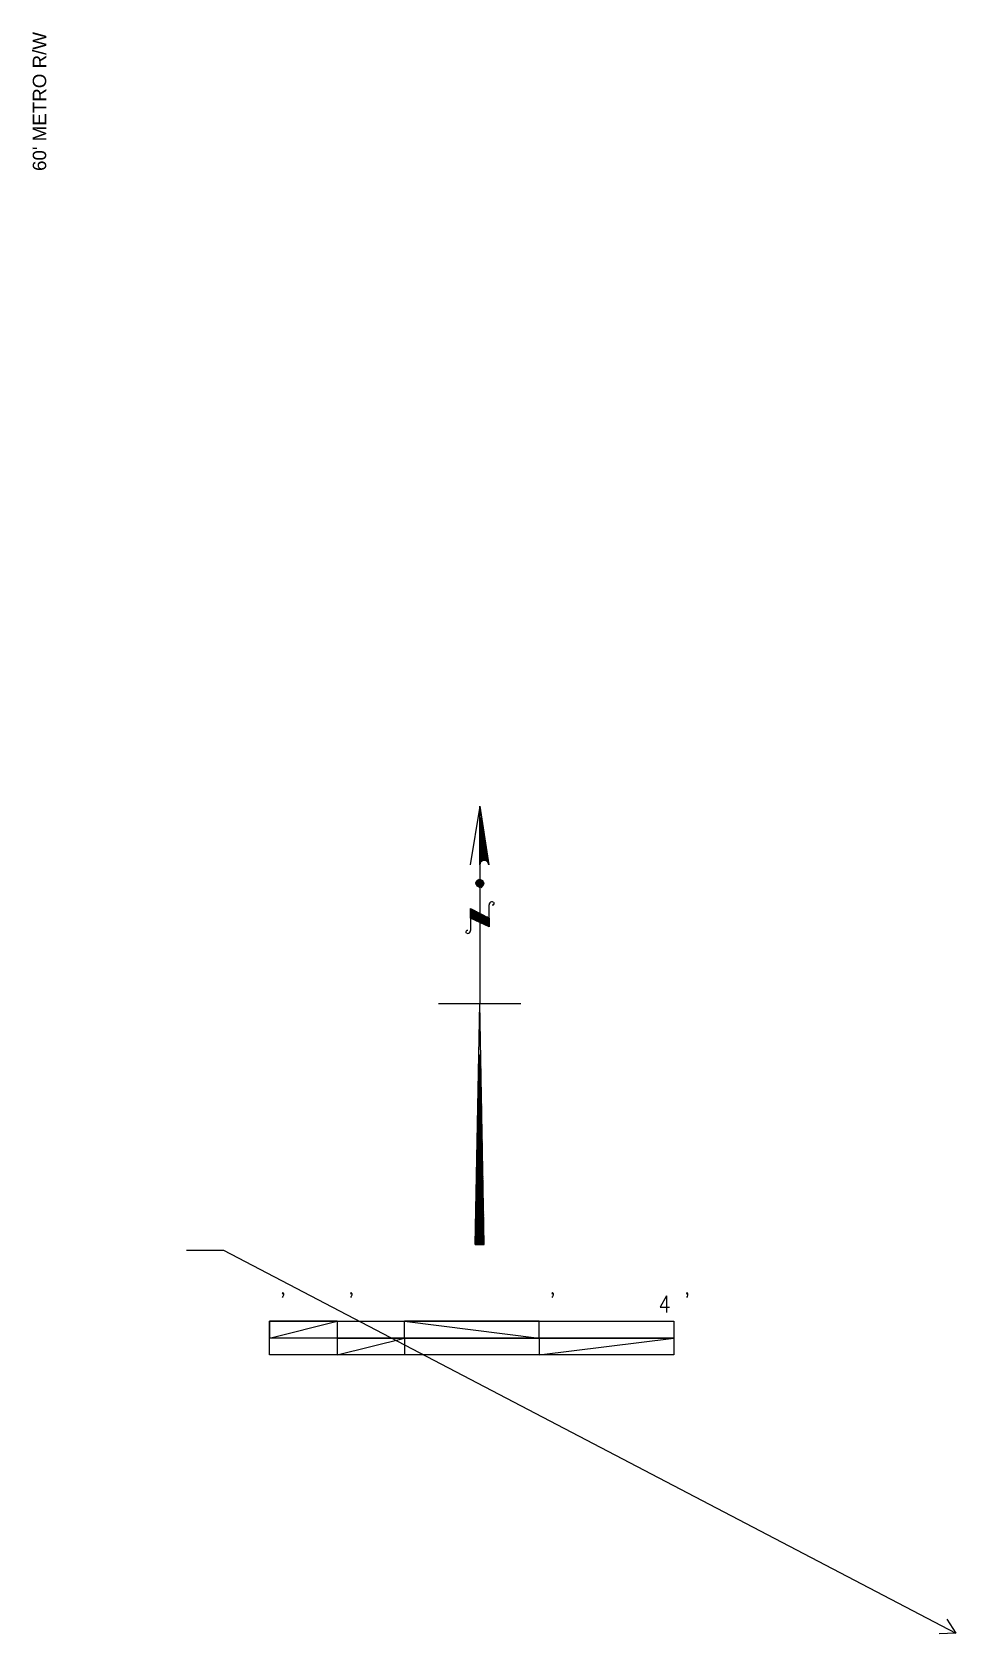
# Model space of a CAD drawing. Header units: feet. Extents: x 111 to 689, y 37 to 445.
# Drawn here: x 552.3 to 689.4, y 37.1 to 274.7 of the extents above; entities that cross this region are included whole.
import ezdxf

# ---------------------------------------------------------------- set-up
doc = ezdxf.new("R2010")
doc.units = ezdxf.units.FT
for name, color, linetype in [('ANOTACION', 8, 'CONTINUOUS'), ('DIGITALIZADO', 7, 'CONTINUOUS'), ('ESTRUCTURAS', 7, 'CONTINUOUS')]:
    doc.layers.add(name, color=color, linetype=linetype)
doc.styles.add('CAD_TEXT', font='Arial')

msp = doc.modelspace()

# ---------------------------------------------------------------- linework, layer by layer
at = {"layer": 'DIGITALIZADO'}
for points in [[(575.2, 94.05), (580.7, 94.05), (689.37, 37.24)], [(688.03, 39.35), (689.37, 37.24), (686.87, 37.14)]]:
    msp.add_lwpolyline(points, dxfattribs=at)
at = {"layer": 'ESTRUCTURAS'}
for p, q in [((618.7, 159.9), (617.3, 151.23)), ((618.7, 159.9), (618.7, 130.63)), ((619, 157.97), (618.7, 158.27)), ((619.03, 157.77), (618.7, 158.1)), ((618.7, 157.63), (619, 157.93)), ((619.07, 157.57), (618.7, 157.93)), ((618.7, 157.43), (619.03, 157.77)), ((619.1, 157.33), (618.7, 157.73)), ((618.7, 157.27), (619.07, 157.6)), ((619.13, 157.13), (618.7, 157.57)), ((618.7, 157.07), (619.1, 157.47)), ((619.17, 156.9), (618.7, 157.37)), ((618.7, 156.9), (619.1, 157.3)), ((619.2, 156.7), (618.7, 157.2)), ((618.7, 156.73), (619.13, 157.17)), ((619.23, 156.5), (618.7, 157.03)), ((618.7, 156.53), (619.17, 157)), ((618.7, 156.37), (619.2, 156.83)), ((619.27, 156.27), (618.7, 156.83)), ((618.7, 156.17), (619.2, 156.7)), ((619.3, 156.07), (618.7, 156.67)), ((618.7, 156), (619.23, 156.53)), ((619.33, 155.83), (618.7, 156.47)), ((618.7, 155.83), (619.27, 156.37)), ((619.37, 155.63), (618.7, 156.3)), ((618.7, 155.63), (619.3, 156.23)), ((619.4, 155.43), (618.7, 156.13)), ((618.7, 155.47), (619.3, 156.07)), ((619.43, 155.2), (618.7, 155.93)), ((618.7, 155.3), (619.33, 155.9)), ((618.7, 155.1), (619.37, 155.77)), ((619.47, 155), (618.7, 155.77)), ((618.7, 154.93), (619.37, 155.6)), ((619.5, 154.8), (618.7, 155.57)), ((618.7, 154.73), (619.4, 155.43)), ((619.53, 154.57), (618.7, 155.4)), ((618.7, 154.57), (619.43, 155.3)), ((619.57, 154.37), (618.7, 155.23)), ((618.7, 154.4), (619.47, 155.13)), ((619.6, 154.13), (618.7, 155.03)), ((618.7, 154.2), (619.47, 154.97)), ((619.63, 153.93), (618.7, 154.87)), ((618.7, 154.03), (619.5, 154.83)), ((619.67, 153.73), (618.7, 154.7)), ((618.7, 153.83), (619.53, 154.67)), ((618.7, 153.67), (619.57, 154.5)), ((619.7, 153.5), (618.7, 154.5)), ((618.7, 153.5), (619.57, 154.37)), ((619.73, 153.3), (618.7, 154.33)), ((618.7, 153.3), (619.6, 154.2)), ((619.77, 153.07), (618.7, 154.13)), ((618.7, 153.13), (619.63, 154.03)), ((619.8, 152.87), (618.7, 153.97)), ((618.7, 152.97), (619.63, 153.9)), ((619.83, 152.67), (618.7, 153.8)), ((618.7, 152.77), (619.67, 153.73)), ((619.87, 152.43), (618.7, 153.6)), ((618.7, 152.6), (619.7, 153.57)), ((618.7, 152.4), (619.73, 153.43)), ((619.9, 152.23), (618.7, 153.43)), ((618.7, 152.23), (619.73, 153.27)), ((619.93, 152), (618.7, 153.23)), ((618.7, 152.07), (619.77, 153.1)), ((619.97, 151.8), (618.7, 153.07)), ((618.7, 151.87), (619.8, 152.97)), ((620, 151.6), (618.7, 152.9)), ((618.7, 151.7), (619.83, 152.8)), ((619.53, 151.87), (618.7, 152.7)), ((618.7, 151.5), (619.83, 152.63)), ((619.37, 151.87), (618.7, 152.53)), ((619.2, 151.87), (618.7, 152.37)), ((619.07, 151.8), (618.7, 152.17)), ((619.23, 151.87), (619.87, 152.5)), ((619.43, 151.87), (619.9, 152.33)), ((619.6, 151.87), (619.9, 152.17)), ((618.1, 148.6), (618.6, 149.07)), ((618.1, 148.4), (618.7, 149)), ((618.7, 148), (618.1, 148.6)), ((618.7, 147.83), (618.1, 148.43)), ((618.13, 148.23), (618.7, 148.8)), ((618.7, 148.2), (618.17, 148.73)), ((618.2, 148.1), (618.7, 148.63)), ((618.7, 148.4), (618.23, 148.87)), ((618.27, 148), (618.7, 148.43)), ((618.7, 148.6), (618.33, 148.97)), ((618.4, 147.93), (618.7, 148.23)), ((618.7, 148.63), (619.07, 149)), ((619.37, 148.33), (618.7, 148.97)), ((618.7, 148.43), (619.2, 148.9)), ((618.7, 148.23), (619.27, 148.8)), ((619.3, 148.2), (618.7, 148.77)), ((618.7, 148.03), (619.33, 148.67)), ((619.23, 148.07), (618.7, 148.6)), ((618.7, 147.87), (619.37, 148.5)), ((619.13, 147.97), (618.7, 148.4)), ((619.03, 147.9), (618.7, 148.2)), ((619.37, 148.5), (618.77, 149.1)), ((618.9, 147.83), (619.33, 148.3)), ((620.1, 142.03), (620.1, 145.27)), ((617.33, 143.3), (617.33, 144.73)), ((617.33, 144.73), (620.1, 143.33)), ((617.33, 144.73), (617.33, 141.5)), ((618.7, 143.23), (617.33, 144.6)), ((617.33, 144.2), (617.7, 144.57)), ((617.33, 144), (617.83, 144.5)), ((617.33, 143.83), (617.97, 144.43)), ((618.7, 143.03), (617.33, 144.4)), ((617.33, 143.63), (618.1, 144.37)), ((617.33, 143.43), (618.2, 144.3)), ((618.7, 142.83), (617.33, 144.2)), ((618.67, 142.7), (617.33, 144)), ((618.33, 142.83), (617.33, 143.83)), ((617.97, 143), (617.33, 143.63)), ((617.4, 143.27), (618.33, 144.23)), ((618.7, 143.4), (617.43, 144.7)), ((617.5, 143.23), (618.47, 144.17)), ((617.63, 143.17), (618.6, 144.1)), ((617.77, 143.1), (618.7, 144.03)), ((618.7, 143.6), (617.83, 144.5)), ((617.9, 143.03), (618.7, 143.83)), ((618.03, 142.97), (618.7, 143.63)), ((618.17, 142.9), (618.7, 143.47)), ((618.7, 143.8), (618.2, 144.3)), ((618.3, 142.87), (618.7, 143.27)), ((620.1, 142.6), (618.7, 144)), ((618.7, 143.47), (619.1, 143.83)), ((620.1, 142.43), (618.7, 143.8)), ((618.7, 143.27), (619.23, 143.77)), ((618.7, 143.07), (619.37, 143.73)), ((618.7, 142.87), (619.5, 143.67)), ((618.7, 142.7), (619.6, 143.6)), ((620.1, 142.23), (618.7, 143.6)), ((620.1, 142.03), (618.7, 143.4)), ((619.73, 142.2), (618.7, 143.23)), ((619.4, 142.37), (618.7, 143.03)), ((619.03, 142.53), (618.7, 142.83)), ((618.83, 142.6), (619.73, 143.53)), ((620.1, 142.8), (618.97, 143.9)), ((618.97, 142.57), (619.87, 143.47)), ((619.1, 142.5), (620, 143.4)), ((619.23, 142.43), (620.1, 143.3)), ((620.1, 143), (619.37, 143.7)), ((619.37, 142.37), (620.1, 143.1)), ((619.47, 142.3), (620.1, 142.93)), ((619.6, 142.27), (620.1, 142.73)), ((620.1, 143.2), (619.77, 143.5)), ((619.73, 142.2), (620.1, 142.53)), ((612.6, 130.63), (624.8, 130.63)), ((618.03, 94.9), (618.7, 130.63)), ((618.53, 122.03), (618.87, 122.33)), ((618.53, 121.83), (618.87, 122.17)), ((618.87, 121.8), (618.53, 122.13)), ((618.53, 121.63), (618.87, 121.97)), ((618.87, 121.6), (618.53, 121.93)), ((618.53, 121.43), (618.87, 121.77)), ((618.87, 121.4), (618.53, 121.73)), ((618.53, 121.23), (618.87, 121.6)), ((618.9, 121.2), (618.53, 121.57)), ((618.53, 121.07), (618.87, 121.4)), ((618.9, 121.03), (618.53, 121.37)), ((618.53, 120.87), (618.9, 121.2)), ((618.87, 122.77), (618.57, 123.07)), ((618.57, 122.6), (618.87, 122.9)), ((618.87, 122.57), (618.57, 122.87)), ((618.57, 122.43), (618.87, 122.73)), ((618.87, 122.37), (618.57, 122.7)), ((618.57, 122.23), (618.87, 122.53)), ((618.87, 122.2), (618.57, 122.5)), ((618.87, 122), (618.57, 122.3)), ((618.47, 118.5), (618.93, 118.97)), ((618.5, 120.27), (618.9, 120.67)), ((618.5, 120.07), (618.9, 120.47)), ((618.5, 119.87), (618.9, 120.27)), ((618.9, 119.83), (618.5, 120.23)), ((618.5, 119.7), (618.9, 120.1)), ((618.9, 119.67), (618.5, 120.07)), ((618.5, 119.5), (618.9, 119.9)), ((618.9, 119.47), (618.5, 119.87)), ((618.5, 119.3), (618.9, 119.7)), ((618.93, 119.27), (618.5, 119.67)), ((618.5, 119.1), (618.9, 119.53)), ((618.93, 119.07), (618.5, 119.5)), ((618.5, 118.9), (618.93, 119.33)), ((618.93, 118.87), (618.5, 119.3)), ((618.5, 118.7), (618.93, 119.13)), ((618.93, 118.67), (618.5, 119.1)), ((618.93, 118.47), (618.5, 118.93)), ((618.9, 120.83), (618.53, 121.17)), ((618.53, 120.67), (618.9, 121.03)), ((618.9, 120.63), (618.53, 121)), ((618.53, 120.47), (618.9, 120.83)), ((618.9, 120.43), (618.53, 120.8)), ((618.9, 120.23), (618.53, 120.6)), ((618.9, 120.03), (618.53, 120.43)), ((618.43, 116.77), (618.97, 117.27)), ((618.43, 116.57), (618.97, 117.07)), ((618.43, 116.37), (618.97, 116.9)), ((618.43, 116.17), (618.97, 116.7)), ((618.97, 116.13), (618.43, 116.67)), ((618.43, 115.97), (618.97, 116.5)), ((618.97, 115.93), (618.43, 116.47)), ((618.47, 118.33), (618.93, 118.77)), ((618.47, 118.13), (618.93, 118.57)), ((618.93, 118.1), (618.47, 118.53)), ((618.47, 117.93), (618.93, 118.4)), ((618.93, 117.9), (618.47, 118.37)), ((618.47, 117.73), (618.93, 118.2)), ((618.93, 117.7), (618.47, 118.17)), ((618.47, 117.53), (618.93, 118.03)), ((618.97, 117.5), (618.47, 118)), ((618.47, 117.33), (618.93, 117.83)), ((618.97, 117.3), (618.47, 117.8)), ((618.47, 117.13), (618.97, 117.63)), ((618.97, 117.1), (618.47, 117.6)), ((618.47, 116.97), (618.97, 117.47)), ((618.97, 116.93), (618.47, 117.43)), ((618.97, 116.73), (618.47, 117.23)), ((618.97, 116.53), (618.47, 117.03)), ((618.97, 116.33), (618.47, 116.87)), ((618.93, 118.3), (618.5, 118.73)), ((618.4, 115), (619, 115.57)), ((618.4, 114.8), (619, 115.4)), ((618.4, 114.6), (619, 115.2)), ((618.4, 114.4), (619, 115)), ((619, 114.37), (618.4, 114.97)), ((618.4, 114.23), (619, 114.83)), ((619, 114.2), (618.4, 114.8)), ((618.4, 114.03), (619, 114.63)), ((619.03, 114), (618.4, 114.6)), ((618.4, 113.83), (619, 114.43)), ((619.03, 113.8), (618.4, 114.4)), ((618.4, 113.63), (619, 114.27)), ((619.03, 113.6), (618.4, 114.23)), ((618.4, 113.43), (619, 114.07)), ((618.43, 115.77), (618.97, 116.33)), ((619, 115.73), (618.43, 116.3)), ((618.43, 115.6), (618.97, 116.13)), ((619, 115.57), (618.43, 116.1)), ((618.43, 115.4), (618.97, 115.93)), ((619, 115.37), (618.43, 115.9)), ((618.43, 115.2), (619, 115.77)), ((619, 115.17), (618.43, 115.73)), ((619, 114.97), (618.43, 115.53)), ((619, 114.77), (618.43, 115.37)), ((619, 114.57), (618.43, 115.17)), ((618.33, 111.3), (619.07, 112)), ((618.33, 111.1), (619.07, 111.8)), ((618.37, 113.03), (619.03, 113.7)), ((618.37, 112.87), (619.03, 113.5)), ((618.37, 112.67), (619.03, 113.33)), ((618.37, 112.47), (619.03, 113.13)), ((619.03, 112.43), (618.37, 113.1)), ((618.37, 112.27), (619.03, 112.93)), ((619.07, 112.23), (618.37, 112.9)), ((618.37, 112.07), (619.03, 112.77)), ((619.07, 112.03), (618.37, 112.73)), ((618.37, 111.87), (619.03, 112.57)), ((619.07, 111.83), (618.37, 112.53)), ((618.37, 111.7), (619.03, 112.37)), ((619.07, 111.63), (618.37, 112.33)), ((618.37, 111.5), (619.07, 112.2)), ((619.07, 111.47), (618.37, 112.17)), ((619.07, 111.27), (618.37, 111.97)), ((619.07, 111.07), (618.37, 111.77)), ((619.03, 113.4), (618.4, 114.03)), ((618.4, 113.23), (619.03, 113.87)), ((619.03, 113.2), (618.4, 113.83)), ((619.03, 113), (618.4, 113.67)), ((619.03, 112.83), (618.4, 113.47)), ((619.03, 112.63), (618.4, 113.27)), ((618.3, 109.53), (619.1, 110.3)), ((618.3, 109.33), (619.1, 110.13)), ((618.3, 109.13), (619.1, 109.93)), ((618.3, 108.97), (619.1, 109.73)), ((618.3, 108.77), (619.1, 109.57)), ((619.1, 108.73), (618.3, 109.53)), ((618.3, 108.57), (619.1, 109.37)), ((619.13, 108.53), (618.3, 109.33)), ((618.33, 110.9), (619.07, 111.63)), ((618.33, 110.7), (619.07, 111.43)), ((619.07, 110.67), (618.33, 111.4)), ((618.33, 110.5), (619.07, 111.23)), ((619.1, 110.47), (618.33, 111.2)), ((618.33, 110.33), (619.07, 111.07)), ((619.1, 110.27), (618.33, 111.03)), ((618.33, 110.13), (619.07, 110.87)), ((619.1, 110.1), (618.33, 110.83)), ((618.33, 109.93), (619.07, 110.7)), ((619.1, 109.9), (618.33, 110.67)), ((618.33, 109.73), (619.07, 110.5)), ((619.1, 109.7), (618.33, 110.47)), ((619.1, 109.5), (618.33, 110.27)), ((619.1, 109.3), (618.33, 110.1)), ((619.1, 109.1), (618.33, 109.9)), ((619.1, 108.9), (618.33, 109.7)), ((619.07, 110.87), (618.37, 111.6)), ((618.23, 106.03), (619.13, 106.93)), ((618.27, 107.77), (619.13, 108.6)), ((618.27, 107.6), (619.13, 108.43)), ((618.27, 107.4), (619.13, 108.23)), ((618.27, 107.2), (619.13, 108.07)), ((618.27, 107), (619.13, 107.87)), ((619.13, 106.97), (618.27, 107.83)), ((618.27, 106.8), (619.13, 107.67)), ((619.17, 106.77), (618.27, 107.63)), ((618.27, 106.6), (619.13, 107.5)), ((619.17, 106.57), (618.27, 107.47)), ((618.27, 106.4), (619.13, 107.3)), ((619.17, 106.37), (618.27, 107.27)), ((618.27, 106.23), (619.13, 107.1)), ((619.17, 106.17), (618.27, 107.07)), ((618.3, 108.37), (619.1, 109.17)), ((619.13, 108.33), (618.3, 109.13)), ((618.3, 108.17), (619.1, 109)), ((619.13, 108.13), (618.3, 108.97)), ((618.3, 107.97), (619.1, 108.8)), ((619.13, 107.93), (618.3, 108.77)), ((619.13, 107.73), (618.3, 108.57)), ((619.13, 107.53), (618.3, 108.4)), ((619.13, 107.37), (618.3, 108.2)), ((619.13, 107.17), (618.3, 108.03)), ((618.2, 104.27), (619.17, 105.23)), ((618.2, 104.07), (619.2, 105.03)), ((618.2, 103.87), (619.2, 104.87)), ((618.2, 103.67), (619.2, 104.67)), ((618.23, 105.83), (619.17, 106.73)), ((618.23, 105.63), (619.17, 106.53)), ((618.23, 105.43), (619.17, 106.37)), ((618.23, 105.23), (619.17, 106.17)), ((618.23, 105.03), (619.17, 105.97)), ((619.2, 105), (618.23, 105.93)), ((618.23, 104.87), (619.17, 105.8)), ((619.2, 104.8), (618.23, 105.77)), ((618.23, 104.67), (619.17, 105.6)), ((619.2, 104.63), (618.23, 105.57)), ((618.23, 104.47), (619.17, 105.43)), ((619.2, 104.43), (618.23, 105.4)), ((619.2, 104.23), (618.23, 105.2)), ((619.2, 104.03), (618.23, 105)), ((619.2, 103.83), (618.23, 104.83)), ((619.2, 103.63), (618.23, 104.63)), ((619.17, 106), (618.27, 106.9)), ((619.17, 105.8), (618.27, 106.7)), ((619.17, 105.6), (618.27, 106.5)), ((619.17, 105.4), (618.27, 106.33)), ((619.17, 105.2), (618.27, 106.13)), ((618.17, 102.5), (619.2, 103.53)), ((618.17, 102.3), (619.2, 103.37)), ((618.17, 102.13), (619.23, 103.17)), ((618.17, 101.93), (619.23, 102.97)), ((618.17, 101.73), (619.23, 102.8)), ((618.17, 101.53), (619.23, 102.6)), ((618.17, 101.33), (619.23, 102.4)), ((619.27, 101.3), (618.17, 102.37)), ((618.17, 101.13), (619.23, 102.23)), ((619.27, 101.1), (618.17, 102.2)), ((618.2, 103.5), (619.2, 104.47)), ((618.2, 103.3), (619.2, 104.3)), ((619.23, 103.27), (618.2, 104.27)), ((618.2, 103.1), (619.2, 104.1)), ((619.23, 103.07), (618.2, 104.07)), ((618.2, 102.9), (619.2, 103.9)), ((619.23, 102.87), (618.2, 103.87)), ((618.2, 102.7), (619.2, 103.73)), ((619.23, 102.67), (618.2, 103.7)), ((619.23, 102.47), (618.2, 103.5)), ((619.23, 102.27), (618.2, 103.3)), ((619.23, 102.1), (618.2, 103.13)), ((619.23, 101.9), (618.2, 102.93)), ((619.23, 101.7), (618.2, 102.77)), ((619.27, 101.5), (618.2, 102.57)), ((619.2, 103.43), (618.23, 104.43)), ((618.1, 98.8), (619.27, 99.97)), ((618.13, 100.57), (619.23, 101.67)), ((618.13, 100.37), (619.27, 101.47)), ((618.13, 100.17), (619.27, 101.27)), ((618.13, 99.97), (619.27, 101.1)), ((618.13, 99.77), (619.27, 100.9)), ((618.13, 99.57), (619.27, 100.73)), ((619.3, 99.53), (618.13, 100.7)), ((618.13, 99.4), (619.27, 100.53)), ((619.3, 99.37), (618.13, 100.5)), ((618.13, 99.2), (619.27, 100.33)), ((619.3, 99.17), (618.13, 100.3)), ((618.13, 99), (619.27, 100.17)), ((619.3, 98.97), (618.13, 100.13)), ((619.3, 98.77), (618.13, 99.93)), ((618.17, 100.93), (619.23, 102.03)), ((619.27, 100.9), (618.17, 102)), ((618.17, 100.77), (619.23, 101.83)), ((619.27, 100.73), (618.17, 101.8)), ((619.27, 100.53), (618.17, 101.63)), ((619.27, 100.33), (618.17, 101.43)), ((619.27, 100.13), (618.17, 101.23)), ((619.27, 99.93), (618.17, 101.07)), ((619.3, 99.73), (618.17, 100.87)), ((618.07, 97.03), (619.3, 98.27)), ((618.07, 96.83), (619.3, 98.1)), ((618.07, 96.67), (619.33, 97.9)), ((618.07, 96.47), (619.33, 97.7)), ((618.07, 96.27), (619.33, 97.53)), ((618.1, 98.6), (619.27, 99.77)), ((618.1, 98.4), (619.3, 99.6)), ((618.1, 98.2), (619.3, 99.4)), ((618.1, 98.03), (619.3, 99.2)), ((618.1, 97.83), (619.3, 99.03)), ((618.1, 97.63), (619.3, 98.83)), ((619.33, 97.6), (618.1, 98.8)), ((618.1, 97.43), (619.3, 98.63)), ((619.33, 97.4), (618.1, 98.6)), ((618.1, 97.23), (619.3, 98.47)), ((619.33, 97.2), (618.1, 98.43)), ((619.33, 97), (618.1, 98.23)), ((619.33, 96.8), (618.1, 98.07)), ((619.33, 96.63), (618.1, 97.87)), ((619.33, 96.43), (618.1, 97.67)), ((619.33, 96.23), (618.1, 97.5)), ((619.3, 98.57), (618.13, 99.73)), ((619.3, 98.37), (618.13, 99.57)), ((619.3, 98.17), (618.13, 99.37)), ((619.3, 98), (618.13, 99.17)), ((619.33, 97.8), (618.13, 99)), ((618.03, 95.3), (619.33, 96.57)), ((618.03, 95.1), (619.33, 96.4)), ((618.03, 94.9), (619.33, 96.2)), ((618.4, 94.9), (618.03, 95.23)), ((618.07, 96.07), (619.33, 97.33)), ((618.07, 95.87), (619.33, 97.13)), ((619.37, 95.83), (618.07, 97.1)), ((618.07, 95.67), (619.33, 96.97)), ((619.37, 95.63), (618.07, 96.93)), ((618.07, 95.47), (619.33, 96.77)), ((619.37, 95.43), (618.07, 96.73)), ((619.37, 95.27), (618.07, 96.53)), ((619.37, 95.07), (618.07, 96.37)), ((619.37, 94.9), (618.07, 96.17)), ((619.17, 94.9), (618.07, 95.97)), ((618.97, 94.9), (618.07, 95.8)), ((618.77, 94.9), (618.07, 95.6)), ((618.6, 94.9), (618.07, 95.43)), ((619.37, 96.03), (618.1, 97.3)), ((618.23, 94.9), (619.37, 96)), ((618.4, 94.9), (619.37, 95.83)), ((618.6, 94.9), (619.37, 95.63)), ((618.8, 94.9), (619.37, 95.47)), ((619, 94.9), (619.37, 95.27)), ((646.4, 87.3), (646.4, 84.8))]:
    msp.add_line(p, q, dxfattribs=at)
for points in [[(618.7, 151.23), (618.7, 159.9), (620.07, 151.23), (619.93, 151.63), (619.6, 151.87), (619.17, 151.87), (618.83, 151.63), (618.7, 151.23)], [(620.7, 145.7), (620.6, 145.73), (620.47, 145.73), (620.3, 145.67), (620.2, 145.57), (620.1, 145.43), (620.1, 145.27)], [(620.53, 145.3), (620.63, 145.3), (620.73, 145.3), (620.83, 145.43), (620.83, 145.57), (620.73, 145.7)], [(620.1, 143.33), (620.1, 142.03), (617.33, 143.3)], [(616.93, 141.47), (616.8, 141.47), (616.67, 141.4), (616.63, 141.27), (616.63, 141.17), (616.73, 141.07)], [(616.77, 141.07), (616.9, 141.03), (617.07, 141.07), (617.2, 141.13), (617.3, 141.27), (617.33, 141.4), (617.33, 141.5)], [(618.03, 94.9), (619.37, 94.9), (618.7, 130.63)], [(589.6, 87.63), (589.5, 87.77), (589.4, 87.63), (589.6, 87.63)], [(589.6, 87.63), (589.6, 87.4), (589.5, 87.17), (589.4, 87.03)], [(599.73, 87.63), (599.63, 87.77), (599.53, 87.63), (599.73, 87.63)], [(599.73, 87.63), (599.73, 87.4), (599.63, 87.17), (599.53, 87.03)], [(629.6, 87.63), (629.5, 87.77), (629.4, 87.63), (629.6, 87.63)], [(629.6, 87.63), (629.6, 87.4), (629.5, 87.17), (629.4, 87.03)], [(646.4, 87.3), (645.47, 85.63), (646.87, 85.63)], [(649.53, 87.63), (649.47, 87.77), (649.37, 87.63), (649.47, 87.53)], [(649.53, 87.63), (649.53, 87.4), (649.47, 87.17), (649.37, 87.03)], [(587.53, 78.53), (587.53, 83.53), (647.53, 83.53), (647.53, 78.53), (587.53, 78.53)], [(587.53, 83.53), (587.53, 81.03), (597.53, 83.53), (587.53, 83.53), (597.53, 83.53), (597.53, 81.03), (587.53, 81.03)], [(607.53, 81.03), (607.53, 83.53), (627.53, 81.03), (607.53, 81.03), (627.53, 81.03), (627.53, 83.53), (607.53, 83.53)], [(597.53, 81.03), (597.53, 78.53), (607.53, 81.03), (597.53, 81.03), (607.53, 81.03), (607.53, 78.53), (597.53, 78.53)], [(627.53, 81.03), (627.53, 78.53), (647.53, 81.03), (627.53, 81.03), (647.53, 81.03), (647.53, 78.53), (627.53, 78.53)]]:
    msp.add_lwpolyline(points, dxfattribs=at)

# ---------------------------------------------------------------- texts
at = {"layer": 'ANOTACION', "style": 'CAD_TEXT'}
msp.add_text("60' METRO R/W", height=1.9907, rotation=90, dxfattribs=at).set_placement((554.37, 254.13))

doc.saveas('drawing.dxf')
